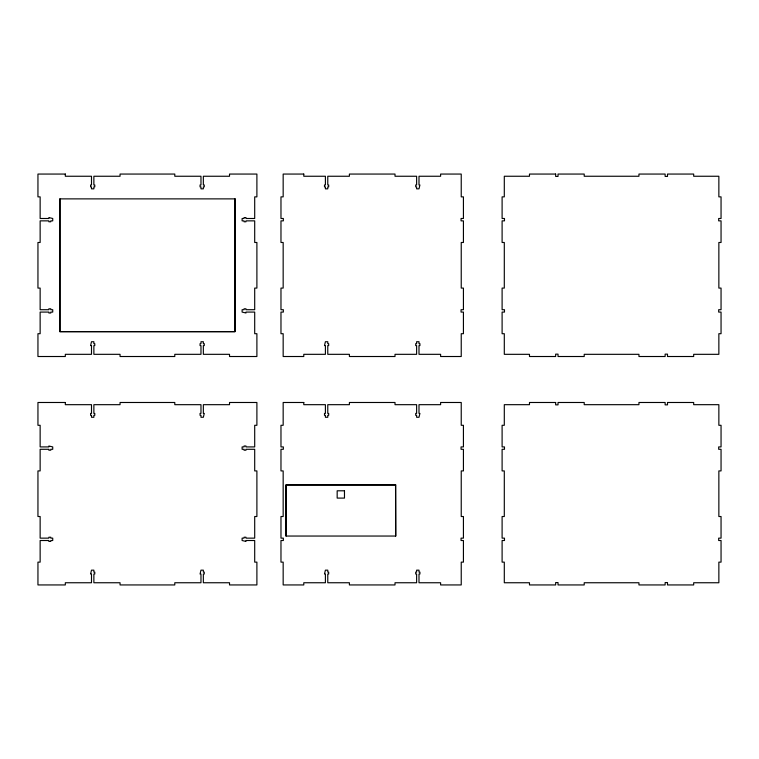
<?xml version="1.0" encoding="UTF-8"?>
<svg xmlns="http://www.w3.org/2000/svg" width="759" height="759" viewBox="0 0 759 759"><rect width="100%" height="100%" fill="white"/><g stroke="black" fill="none" stroke-linecap="round" stroke-linejoin="round"><path stroke-width="1.14" d="M395.667 536.044L395.553 484.954L286.086 484.954L286.086 536.044M234.892 198.877L234.892 331.588L59.952 331.588L59.952 198.877M65.321 174.058L37.95 174.058L37.95 196.866L40.142 196.866L40.142 218.488L48.861 218.488L48.861 217.577L52.732 218.488L52.732 220.86L50.796 220.86L50.796 221.77L48.861 221.77L48.861 220.86L40.142 220.86L40.142 242.482L37.95 242.482L37.95 288.088L40.142 288.088L40.142 309.71L48.861 309.71L48.861 308.799L50.796 308.799L50.796 309.71L52.732 309.71L52.732 312.082L50.796 312.082L50.796 312.993L48.861 312.993L48.861 312.082L40.142 312.082L40.142 333.704L37.95 333.704L37.95 356.512L65.321 356.512L65.321 354.32L91.497 354.32L91.497 345.601L90.587 345.601L91.497 341.73L93.869 341.73L93.869 343.666L94.78 343.666L94.78 345.601L93.869 345.601L93.869 354.32L120.055 354.32L120.055 356.512L174.788 356.512L174.788 354.32L200.974 354.32L200.974 345.601L200.063 345.601L200.063 343.666L200.974 343.666L200.974 341.73L203.346 341.73L203.346 343.666L204.256 343.666L204.256 345.601L203.346 345.601L203.346 354.32L229.522 354.32L229.522 356.512L256.893 356.512L256.893 333.704L254.701 333.704L254.701 312.082L245.982 312.082L245.982 312.993L242.112 312.082L242.112 309.71L244.047 309.71L244.047 308.799L245.982 308.799L245.982 309.71L254.701 309.71L254.701 288.088L256.893 288.088L256.893 242.482L254.701 242.482L254.701 220.86L245.982 220.86L245.982 221.77L244.047 221.77L244.047 220.86L242.112 220.86L242.112 218.488L244.047 218.488L244.047 217.577L245.982 217.577L245.982 218.488L254.701 218.488L254.701 196.866L256.893 196.866L256.893 174.058L229.522 174.058L229.522 176.249L203.346 176.249L203.346 184.968L204.256 184.968L204.256 186.904L203.346 186.904L203.346 188.839L200.974 188.839L200.974 186.904L200.063 186.904L200.063 184.968L200.974 184.968L200.974 176.249L174.788 176.249L174.788 174.058L120.055 174.058L120.055 176.249L93.869 176.249L93.869 184.968L94.78 184.968L94.78 186.904L93.869 186.904L93.869 188.839L91.497 188.839L91.497 186.904L90.587 186.904L90.587 184.968L91.497 184.968L91.497 176.249L65.321 176.249L65.321 174.058M303.78 174.058L283.164 174.058L283.164 196.866L280.972 196.866L280.972 218.488L283.344 218.488L283.344 220.86L280.972 220.86L280.972 242.482L283.164 242.482L283.164 288.088L280.972 288.088L280.972 309.71L283.344 309.71L283.344 312.082L280.972 312.082L280.972 333.704L283.164 333.704L283.164 356.512L303.78 356.512L303.78 354.32L325.402 354.32L325.402 345.601L324.491 345.601L325.402 341.73L327.774 341.73L327.774 343.666L328.685 343.666L328.685 345.601L327.774 345.601L327.774 354.32L349.396 354.32L349.396 356.512L395.012 356.512L395.012 354.32L416.625 354.32L416.625 345.601L415.714 345.601L415.714 343.666L416.625 343.666L416.625 341.73L418.996 341.73L418.996 343.666L419.917 343.666L419.917 345.601L418.996 345.601L418.996 354.32L440.618 354.32L440.618 356.512L461.235 356.512L461.235 333.704L463.426 333.704L463.426 312.082L461.055 312.082L461.055 309.71L463.426 309.71L463.426 288.088L461.235 288.088L461.235 242.482L463.426 242.482L463.426 220.86L461.055 220.86L461.055 218.488L463.426 218.488L463.426 196.866L461.235 196.866L461.235 174.058L440.618 174.058L440.618 176.249L418.996 176.249L418.996 184.968L419.917 184.968L418.996 188.839L416.625 188.839L416.625 186.904L415.714 186.904L415.714 184.968L416.625 184.968L416.625 176.249L395.012 176.249L395.012 174.058L349.396 174.058L349.396 176.249L327.774 176.249L327.774 184.968L328.685 184.968L328.685 186.904L327.774 186.904L327.774 188.839L325.402 188.839L325.402 186.904L324.491 186.904L324.491 184.968L325.402 184.968L325.402 176.249L303.78 176.249L303.78 174.058M555.654 174.058L529.478 174.058L529.478 176.249L504.299 176.249L504.299 196.866L502.107 196.866L502.107 218.488L504.479 218.488L504.479 220.86L502.107 220.86L502.107 242.482L504.299 242.482L504.299 288.088L502.107 288.088L502.107 309.71L504.479 309.71L504.479 312.082L502.107 312.082L502.107 333.704L504.299 333.704L504.299 354.32L529.478 354.32L529.478 356.512L555.654 356.512L555.654 354.14L558.026 354.14L558.026 356.512L584.212 356.512L584.212 354.32L638.945 354.32L638.945 356.512L665.131 356.512L665.131 354.14L667.503 354.14L667.503 356.512L693.679 356.512L693.679 354.32L718.858 354.32L718.858 333.704L721.05 333.704L721.05 312.082L718.678 312.082L718.678 309.71L721.05 309.71L721.05 288.088L718.858 288.088L718.858 242.482L721.05 242.482L721.05 220.86L718.678 220.86L718.678 218.488L721.05 218.488L721.05 196.866L718.858 196.866L718.858 176.249L693.679 176.249L693.679 174.058L667.503 174.058L667.503 176.43L665.131 176.43L665.131 174.058L638.945 174.058L638.945 176.249L584.212 176.249L584.212 174.058L558.026 174.058L558.026 176.43L555.654 176.43L555.654 174.058M234.996 198.877L59.847 198.877L59.847 331.702L234.996 331.702L234.996 198.877M65.321 402.488L37.95 402.488L37.95 425.296L40.142 425.296L40.142 446.918L48.861 446.918L48.861 446.007L52.732 446.918L52.732 449.29L50.796 449.29L50.796 450.201L48.861 450.201L48.861 449.29L40.142 449.29L40.142 470.912L37.95 470.912L37.95 516.518L40.142 516.518L40.142 538.14L48.861 538.14L48.861 537.23L50.796 537.23L50.796 538.14L52.732 538.14L52.732 540.512L50.796 540.512L50.796 541.423L48.861 541.423L48.861 540.512L40.142 540.512L40.142 562.134L37.95 562.134L37.95 584.942L65.321 584.942L65.321 582.751L91.497 582.751L91.497 574.032L90.587 574.032L91.497 570.161L93.869 570.161L93.869 572.096L94.78 572.096L94.78 574.032L93.869 574.032L93.869 582.751L120.055 582.751L120.055 584.942L174.788 584.942L174.788 582.751L200.974 582.751L200.974 574.032L200.063 574.032L200.974 570.161L203.346 570.161L203.346 572.096L204.256 572.096L204.256 574.032L203.346 574.032L203.346 582.751L229.522 582.751L229.522 584.942L256.893 584.942L256.893 562.134L254.701 562.134L254.701 540.512L245.982 540.512L245.982 541.423L242.112 540.512L242.112 538.14L244.047 538.14L244.047 537.23L245.982 537.23L245.982 538.14L254.701 538.14L254.701 516.518L256.893 516.518L256.893 470.912L254.701 470.912L254.701 449.29L245.982 449.29L245.982 450.201L244.047 450.201L244.047 449.29L242.112 449.29L242.112 446.918L244.047 446.918L244.047 446.007L245.982 446.007L245.982 446.918L254.701 446.918L254.701 425.296L256.893 425.296L256.893 402.488L229.522 402.488L229.522 404.68L203.346 404.68L203.346 413.399L204.256 413.399L203.346 417.27L200.974 417.27L200.974 415.334L200.063 415.334L200.063 413.399L200.974 413.399L200.974 404.68L174.788 404.68L174.788 402.488L120.055 402.488L120.055 404.68L93.869 404.68L93.869 413.399L94.78 413.399L94.78 415.334L93.869 415.334L93.869 417.27L91.497 417.27L91.497 415.334L90.587 415.334L90.587 413.399L91.497 413.399L91.497 404.68L65.321 404.68L65.321 402.488M303.78 402.488L283.164 402.488L283.164 425.296L280.972 425.296L280.972 446.918L283.344 446.918L283.344 449.29L280.972 449.29L280.972 470.912L283.164 470.912L283.164 516.518L280.972 516.518L280.972 538.14L283.344 538.14L283.344 540.512L280.972 540.512L280.972 562.134L283.164 562.134L283.164 584.942L303.78 584.942L303.78 582.751L325.402 582.751L325.402 574.032L324.491 574.032L325.402 570.161L327.774 570.161L327.774 572.096L328.685 572.096L328.685 574.032L327.774 574.032L327.774 582.751L349.396 582.751L349.396 584.942L395.012 584.942L395.012 582.751L416.625 582.751L416.625 574.032L415.714 574.032L415.714 572.096L416.625 572.096L416.625 570.161L418.996 570.161L418.996 572.096L419.917 572.096L419.917 574.032L418.996 574.032L418.996 582.751L440.618 582.751L440.618 584.942L461.235 584.942L461.235 562.134L463.426 562.134L463.426 540.512L461.055 540.512L461.055 538.14L463.426 538.14L463.426 516.518L461.235 516.518L461.235 470.912L463.426 470.912L463.426 449.29L461.055 449.29L461.055 446.918L463.426 446.918L463.426 425.296L461.235 425.296L461.235 402.488L440.618 402.488L440.618 404.68L418.996 404.68L418.996 413.399L419.917 413.399L418.996 417.27L416.625 417.27L416.625 415.334L415.714 415.334L415.714 413.399L416.625 413.399L416.625 404.68L395.012 404.68L395.012 402.488L349.396 402.488L349.396 404.68L327.774 404.68L327.774 413.399L328.685 413.399L328.685 415.334L327.774 415.334L327.774 417.27L325.402 417.27L325.402 415.334L324.491 415.334L324.491 413.399L325.402 413.399L325.402 404.68L303.78 404.68L303.78 402.488M555.654 402.488L529.478 402.488L529.478 404.68L504.299 404.68L504.299 425.296L502.107 425.296L502.107 446.918L504.479 446.918L504.479 449.29L502.107 449.29L502.107 470.912L504.299 470.912L504.299 516.518L502.107 516.518L502.107 538.14L504.479 538.14L504.479 540.512L502.107 540.512L502.107 562.134L504.299 562.134L504.299 582.751L529.478 582.751L529.478 584.942L555.654 584.942L555.654 582.57L558.026 582.57L558.026 584.942L584.212 584.942L584.212 582.751L638.945 582.751L638.945 584.942L665.131 584.942L665.131 582.57L667.503 582.57L667.503 584.942L693.679 584.942L693.679 582.751L718.858 582.751L718.858 562.134L721.05 562.134L721.05 540.512L718.678 540.512L718.678 538.14L721.05 538.14L721.05 516.518L718.858 516.518L718.858 470.912L721.05 470.912L721.05 449.29L718.678 449.29L718.678 446.918L721.05 446.918L721.05 425.296L718.858 425.296L718.858 404.68L693.679 404.68L693.679 402.488L667.503 402.488L667.503 404.86L665.131 404.86L665.131 402.488L638.945 402.488L638.945 404.68L584.212 404.68L584.212 402.488L558.026 402.488L558.026 404.86L555.654 404.86L555.654 402.488M395.667 484.849L285.972 484.849L285.972 536.044L395.771 536.044L395.667 484.849M344.472 490.798L337.167 490.798L337.167 498.094L344.472 498.094L344.472 490.798"/></g></svg>
